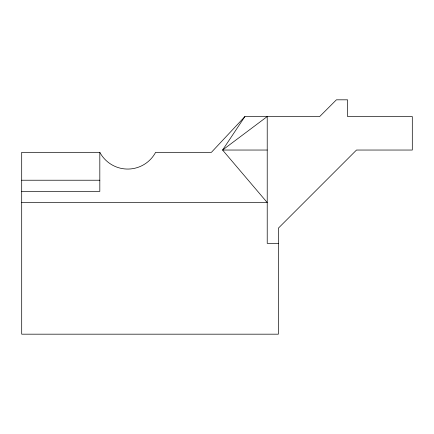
<?xml version="1.0" encoding="UTF-8"?>
<svg xmlns="http://www.w3.org/2000/svg" width="434" height="434" viewBox="0 0 434 434"><rect width="100%" height="100%" fill="white"/><g stroke="black" fill="none" stroke-linecap="round" stroke-linejoin="round"><path stroke-width="0.65" d="M244.901 116.562L211.418 152.323L155.622 152.323A31.622 31.622 0 0 1 99.82 152.323L21.7 152.323L21.7 334.18L278.378 334.18L278.378 228.159L356.498 150.039L412.3 150.039L412.3 116.562L347.574 116.562L347.574 99.82L336.41 99.82L319.674 116.562L244.901 116.562L222.582 150.039L267.219 202.542L21.7 202.542M267.219 150.039L222.582 150.039L267.219 116.562L267.219 243.355L278.378 243.355M21.7 180.224L99.82 180.224M21.7 191.383L99.82 191.383L99.82 152.323"/></g></svg>
